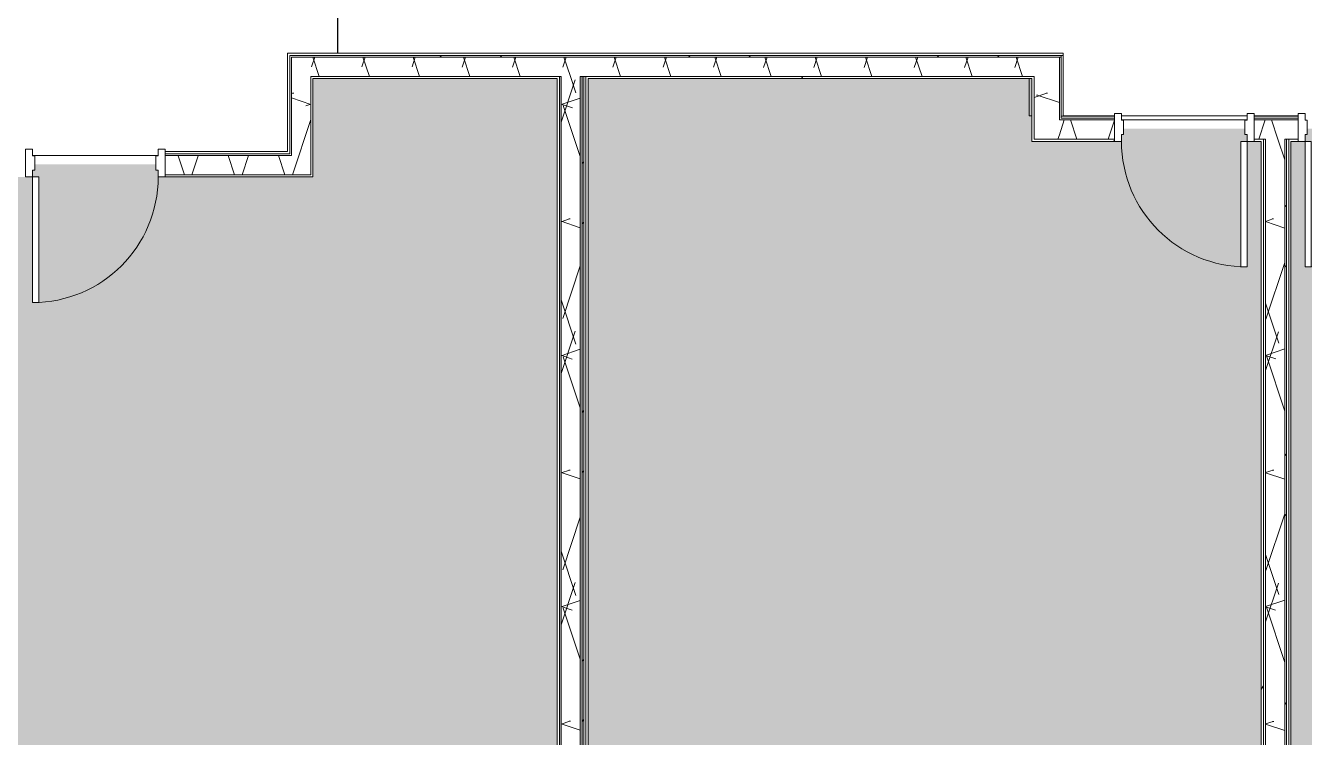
# Model space of a CAD drawing. Header units: inches. Extents: x -1559 to 1959, y 9767 to 12269.
# Drawn here: x 373.7 to 740.3, y 10184.6 to 10388.6 of the extents above; entities that cross this region are included whole.
import ezdxf

# ---------------------------------------------------------------- set-up
doc = ezdxf.new("R2010")
doc.units = ezdxf.units.IN
doc.header["$MEASUREMENT"] = 0
for name, color, linetype, lineweight in [('0-1', 7, 'Continuous', 5), ('A-AREA-1', 32, 'Continuous', 25), ('A-AREA-PATT-1', 254, 'Continuous', 9), ('A-AREA-PATT-8', 83, 'Continuous', 9), ('A-DOOR', 31, 'Continuous', 9), ('A-DOOR-FRAM', 31, 'Continuous', 9), ('A-FLOR-1', 7, 'Continuous', 9), ('A-WALL', 113, 'Continuous', 9), ('A-WALL-PATT-1', 8, 'Continuous', 9), ('A-WALL-PATT-2', 253, 'Continuous', 9), ('A-WALL-PATT-3', 7, 'Continuous', 9), ('A-WALL-PATT-5', 111, 'Continuous', 9), ('I-WALL', 2, 'Continuous', 9), ('I-WALL-1', 1, 'Continuous', 5)]:
    doc.layers.add(name, color=color, linetype=linetype, lineweight=lineweight)
pattern_1 = [(0, (3869.27, 0), (115.2, 28.8), [4.752, -81.648, 4.752, -81.648, -460.8]), (0, (3869.27, 0), (115.2, 28.8), [-172.8, 4.752, -168.048, 4.752, -81.648, -201.6]), (0, (3869.27, 0), (115.2, 28.8), [-432, 4.752, -52.848, 4.752, -139.248]), (120, (3912.47, 14.4), (-82.54153, 85.36613), [4.752, -81.648, 4.752, -81.648, -460.8]), (120, (3912.47, 14.4), (-82.54153, 85.36613), [-172.8, 4.752, -168.048, 4.752, -81.648, -201.6]), (120, (3912.47, 14.4), (-82.54153, 85.36613), [-432, 4.752, -52.848, 4.752, -139.248]), (240, (3926.87, 72), (-32.65847, -114.16613), [4.752, -81.648, 4.752, -81.648, -460.8]), (240, (3926.87, 72), (-32.65847, -114.16613), [-172.8, 4.752, -168.048, 4.752, -81.648, -201.6]), (240, (3926.87, 72), (-32.65847, -114.16613), [-432, 4.752, -52.848, 4.752, -139.248])]
pattern_2 = [(161.57, (3871.0695, 1.8), (-14.4010124, -0.0012439), [0, -102.456, 11.376, 0]), (18.43, (3867.4695, 1.8), (-14.4010124, 0.0012439), [0, -102.456, 11.376, 0]), (108.43, (3871.0695, 1.8), (7.1973965, -36.003153), [34.146, -79.686]), (71.57, (3867.4695, 1.8), (7.1973965, 36.003153), [34.146, -79.686])]
pattern_3 = [(45, (3869.27, 0), (-35.63818, 35.63818), []), (45, (3869.27, 54), (-35.63818, 35.63818), [])]

# ---------------------------------------------------------------- blocks, each defined once
blk = doc.blocks.new('CTR - 1st Phase - Shell_rvt-1-KEY PLAN - 3RD FLOOR')
at = {"layer": 'A-FLOR-1'}
for p, q in [((-3207.87, 10362.74), (-3207.87, 10373.41)), ((-3207.1, 10362.74), (-3207.87, 10362.74)), ((-3183.44, 10362.74), (-3198.1, 10362.74)), ((-3145.44, 10362.74), (-3181.44, 10362.74)), ((-3130.81, 10362.74), (-3143.44, 10362.74)), ((-3181.44, 10361.54), (-3145.44, 10361.54)), ((-3457.52, 10351.34), (-3493.52, 10351.34)), ((-3493.52, 10351.34), (-3457.52, 10351.34))]:
    blk.add_line(p, q, dxfattribs=at)
blk = doc.blocks.new('HOLLOW METAL - UNIT DOOR-2191977-KEY PLAN - 3RD FLOOR')
at = {"layer": 'A-DOOR'}
for p, q in [((16.25, -3.875), (18, -3.875)), ((16.25, -39.875), (16.25, -3.875)), ((18, -3.875), (18, -39.875)), ((18, -39.875), (16.25, -39.875))]:
    blk.add_line(p, q, dxfattribs=at)
blk.add_arc((18, -3.875), 36, 180, 270, dxfattribs=at)
at = {"layer": 'A-DOOR-FRAM'}
for p, q in [((-20, 4.125), (-18, 4.125)), ((-20, -3.875), (-20, 4.125)), ((-18, 4.125), (-18, 2.1875)), ((18, 4.125), (20, 4.125)), ((18, 2.1875), (18, 4.125)), ((20, 4.125), (20, -3.875)), ((-18, 2.1875), (-17.375, 2.1875)), ((-17.375, 2.1875), (-17.375, -1.9375)), ((17.375, 2.1875), (18, 2.1875)), ((17.375, -1.9375), (17.375, 2.1875)), ((-18, -1.9375), (-18, -3.875)), ((-17.375, -1.9375), (-18, -1.9375)), ((18, -1.9375), (17.375, -1.9375)), ((18, -3.875), (18, -1.9375)), ((-18, -3.875), (-20, -3.875)), ((20, -3.875), (18, -3.875))]:
    blk.add_line(p, q, dxfattribs=at)
blk = doc.blocks.new('HOLLOW METAL - UNIT DOOR-2191978-KEY PLAN - 3RD FLOOR')
at = {"layer": 'A-DOOR'}
for p, q in [((18, 39.875), (16.25, 39.875)), ((16.25, 39.875), (16.25, 3.875)), ((18, 3.875), (18, 39.875)), ((16.25, 3.875), (18, 3.875))]:
    blk.add_line(p, q, dxfattribs=at)
blk.add_arc((18, 3.875), 36, 90, 180, dxfattribs=at)
at = {"layer": 'A-DOOR-FRAM'}
for p, q in [((-18, 3.875), (-20, 3.875)), ((-20, 3.875), (-20, -4.125)), ((-18, 1.9375), (-18, 3.875)), ((18, 3.875), (18, 1.9375)), ((20, 3.875), (18, 3.875)), ((20, -4.125), (20, 3.875)), ((-17.375, 1.9375), (-18, 1.9375)), ((-17.375, -2.1875), (-17.375, 1.9375)), ((18, 1.9375), (17.375, 1.9375)), ((17.375, 1.9375), (17.375, -2.1875)), ((-18, -4.125), (-18, -2.1875)), ((-18, -2.1875), (-17.375, -2.1875)), ((17.375, -2.1875), (18, -2.1875)), ((18, -2.1875), (18, -4.125)), ((-20, -4.125), (-18, -4.125)), ((18, -4.125), (20, -4.125))]:
    blk.add_line(p, q, dxfattribs=at)

msp = doc.modelspace()

# ---------------------------------------------------------------- hatches: boundary and pattern name
at = {"layer": 'A-AREA-PATT-1'}
h = msp.add_hatch(color=256, dxfattribs=at)
h.paths.add_polyline_path([(590.24, 9989.06), (696.15, 9989.06), (696.15, 10011.38), (724.02, 10011.38), (724.02, 9989.06), (727.9, 9989.06), (727.9, 10355.41), (723.83, 10355.41), (723.83, 10357.35), (723.21, 10357.35), (723.21, 10359.04), (688.46, 10359.04), (688.46, 10357.35), (687.83, 10357.35), (687.83, 10355.41), (662.17, 10355.41), (662.17, 10373.41), (534.98, 10373.41), (534.98, 9989.06), (581.19, 9989.06)], flags=0)
h.paths.add_polyline_path([(723.83, 10319.41), (722.08, 10319.41), (722.08, 10355.41), (723.83, 10355.41), (723.83, 10345.68)], flags=0)
h = msp.add_hatch(color=256, dxfattribs=at)
h.paths.add_polyline_path([(877.77, 9985.06), (884.87, 9985.1), (884.87, 9989.06), (929.31, 9989.06), (929.31, 10373.41), (802.12, 10373.41), (802.12, 10355.41), (776.46, 10355.41), (776.45, 10357.35), (775.83, 10357.35), (775.83, 10359.04), (741.08, 10359.04), (741.08, 10357.35), (740.46, 10357.35), (740.46, 10355.41), (736.4, 10355.41), (736.4, 9989.06), (740.27, 9989.06), (740.27, 10011.38), (768.15, 10011.38), (768.15, 9989.06), (814.75, 9989.06), (814.75, 9985.1), (844, 9985.06)], flags=0)
h.paths.add_polyline_path([(740.46, 10319.41), (740.46, 10355.41), (742.21, 10355.41), (742.21, 10319.41)], flags=0)
at = {"layer": 'A-AREA-PATT-8'}
h = msp.add_hatch(color=256, dxfattribs=at)
h.paths.add_polyline_path([(375.75, 10345.21), (377.5, 10345.21), (377.5, 10309.21), (375.75, 10309.21), (375.75, 10345.15)], flags=0)
h.paths.add_polyline_path([(230.63, 9985.06), (232.07, 9985.1), (232.07, 9989.06), (353.61, 9989.06), (353.61, 10011.38), (381.48, 10011.38), (381.48, 9989.06), (526.11, 9989.06), (526.11, 10373.41), (456.11, 10373.41), (456.04, 10345.21), (411.75, 10345.21), (411.75, 10347.15), (411.12, 10347.15), (411.12, 10348.84), (376.37, 10348.84), (376.37, 10347.15), (375.75, 10347.15), (375.75, 10345.21), (367.6, 10345.21), (367.6, 10344.15), (17.42, 10344.15), (17.42, 10203.71), (13.45, 10203.71), (13.45, 10133.59), (17.42, 10133.59), (17.42, 9989.06), (161.95, 9989.06), (161.95, 9985.1), (229.62, 9985.06)], flags=0)
at = {"layer": 'A-WALL-PATT-1'}
h = msp.add_hatch(dxfattribs=at)
h.set_pattern_fill('FP_26', color=256, style=0, pattern_type=2)
h.set_pattern_definition(pattern_3)
h.paths.add_polyline_path([(533.23, 9988.44), (533.73, 9988.44), (533.73, 10374.04), (533.23, 10374.04), (533.23, 10069.31)], flags=0)
at = {"layer": 'A-WALL-PATT-2'}
h = msp.add_hatch(dxfattribs=at)
h.set_pattern_fill('FP_5', color=256, style=0, pattern_type=2)
h.set_pattern_definition(pattern_2)
h.paths.add_polyline_path([(527.23, 9988.44), (532.73, 9988.44), (532.73, 10374.04), (527.23, 10374.04), (527.23, 10069.31)], flags=0)
at = {"layer": 'A-WALL-PATT-3'}
h = msp.add_hatch(dxfattribs=at)
h.set_pattern_fill('FP_1', color=256, style=0, pattern_type=2)
h.set_pattern_definition(pattern_1)
h.paths.add_polyline_path([(534.36, 9988.44), (534.36, 10374.04), (533.73, 10374.04), (533.73, 10069.31), (533.73, 9988.44)], flags=0)
h = msp.add_hatch(dxfattribs=at)
h.set_pattern_fill('FP_1', color=256, style=0, pattern_type=2)
h.set_pattern_definition(pattern_1)
h.paths.add_polyline_path([(534.98, 9988.44), (534.98, 10373.41), (534.36, 10373.41), (534.36, 9988.44)], flags=0)
at = {"layer": 'A-WALL-PATT-5'}
h = msp.add_hatch(dxfattribs=at)
h.set_pattern_fill('FP_26', color=256, style=0, pattern_type=2)
h.set_pattern_definition(pattern_3)
h.paths.add_polyline_path([(506.26, 10379.54), (527.23, 10379.54), (527.23, 10380.04), (449.49, 10380.04), (449.49, 10379.54), (472.49, 10379.54)], flags=0)
h = msp.add_hatch(dxfattribs=at)
h.set_pattern_fill('FP_26', color=256, style=0, pattern_type=2)
h.set_pattern_definition(pattern_3)
h.paths.add_polyline_path([(670.55, 10379.54), (670.53, 10380.04), (527.23, 10380.04), (527.23, 10379.54), (670.05, 10379.54)], flags=0)
h = msp.add_hatch(dxfattribs=at)
h.set_pattern_fill('FP_5', color=256, style=0, pattern_type=2)
h.set_pattern_definition(pattern_2)
h.paths.add_polyline_path([(526.11, 10374.04), (527.23, 10374.05), (527.23, 10379.54), (449.99, 10379.54), (449.99, 10374.04), (523.15, 10374.04)], flags=0)
h = msp.add_hatch(dxfattribs=at)
h.set_pattern_fill('FP_5', color=256, style=0, pattern_type=2)
h.set_pattern_definition(pattern_2)
h.paths.add_polyline_path([(661.4, 10374.04), (662.8, 10374.11), (662.8, 10379.54), (527.23, 10379.54), (527.23, 10374.04), (641.36, 10374.04)], flags=0)
h = msp.add_hatch(dxfattribs=at)
h.set_pattern_fill('FP_5', color=256, style=0, pattern_type=2)
h.set_pattern_definition(pattern_2)
h.paths.add_polyline_path([(662.8, 10356.04), (670.05, 10356.04), (670.05, 10379.54), (662.8, 10379.54), (662.8, 10359.26)], flags=0)
h = msp.add_hatch(dxfattribs=at)
h.set_pattern_fill('FP_5', color=256, style=0, pattern_type=2)
h.set_pattern_definition(pattern_2)
h.paths.add_polyline_path([(449.99, 10345.84), (455.49, 10345.84), (455.49, 10374.04), (449.99, 10374.04), (449.99, 10351.34)], flags=0)
h = msp.add_hatch(dxfattribs=at)
h.set_pattern_fill('FP_1', color=256, style=0, pattern_type=2)
h.set_pattern_definition(pattern_1)
h.paths.add_polyline_path([(661.86, 10373.41), (662.17, 10373.41), (662.17, 10374.04), (534.36, 10374.04), (534.47, 10373.41), (661.63, 10373.41)], flags=0)
h = msp.add_hatch(dxfattribs=at)
h.set_pattern_fill('FP_5', color=256, style=0, pattern_type=2)
h.set_pattern_definition(pattern_2)
h.paths.add_polyline_path([(670.55, 10356.04), (685.83, 10356.04), (685.83, 10361.54), (670.05, 10361.54), (670.05, 10356.04)], flags=0)
h.paths.add_polyline_path([(728.52, 10356.04), (729.15, 10356.04), (729.15, 10361.54), (725.83, 10361.48), (725.83, 10356.04), (727.9, 10356.04)], flags=0)
h = msp.add_hatch(dxfattribs=at)
h.set_pattern_fill('FP_5', color=256, style=0, pattern_type=2)
h.set_pattern_definition(pattern_2)
h.paths.add_polyline_path([(729.15, 10356.04), (738.46, 10356.04), (738.46, 10361.54), (729.15, 10361.54)], flags=0)
h.paths.add_polyline_path([(793.75, 10356.04), (794.25, 10356.04), (794.25, 10361.54), (778.46, 10361.48), (778.46, 10356.04), (793.12, 10356.04)], flags=0)
h = msp.add_hatch(dxfattribs=at)
h.set_pattern_fill('FP_1', color=256, style=0, pattern_type=2)
h.set_pattern_definition(pattern_1)
h.paths.add_polyline_path([(664.34, 10355.41), (685.83, 10355.41), (685.83, 10356.04), (662.8, 10356.04), (662.8, 10355.41)], flags=0)
h.paths.add_polyline_path([(727.9, 10355.41), (727.9, 10356.04), (725.83, 10356.04), (725.83, 10355.41)], flags=0)
h = msp.add_hatch(dxfattribs=at)
h.set_pattern_fill('FP_1', color=256, style=0, pattern_type=2)
h.set_pattern_definition(pattern_1)
h.paths.add_polyline_path([(728.52, 9988.44), (728.52, 10356.04), (727.9, 10356.04), (727.9, 9988.44)], flags=0)
h = msp.add_hatch(dxfattribs=at)
h.set_pattern_fill('FP_5', color=256, style=0, pattern_type=2)
h.set_pattern_definition(pattern_2)
h.paths.add_polyline_path([(734.65, 9988.44), (734.65, 10356.04), (729.15, 10356.04), (729.15, 9988.44)], flags=0)
h = msp.add_hatch(dxfattribs=at)
h.set_pattern_fill('FP_26', color=256, style=0, pattern_type=2)
h.set_pattern_definition(pattern_3)
h.paths.add_polyline_path([(735.15, 9988.44), (735.15, 10356.04), (734.65, 10356.04), (734.65, 9988.44)], flags=0)
h = msp.add_hatch(dxfattribs=at)
h.set_pattern_fill('FP_5', color=256, style=0, pattern_type=2)
h.set_pattern_definition(pattern_2)
h.paths.add_polyline_path([(446.74, 10345.84), (449.99, 10345.84), (449.99, 10351.34), (413.75, 10351.28), (413.75, 10345.84), (438.72, 10345.84)], flags=0)
h.paths.add_polyline_path([(371.17, 10345.84), (373.75, 10345.84), (373.75, 10351.34), (367.6, 10351.34), (367.6, 10345.84), (370.1, 10345.84)], flags=0)
at = {"layer": 'I-WALL-1'}
for points in [[(527.23, 9988.44), (527.23, 10374.04), (526.73, 10374.04), (526.73, 9988.44)], [(532.73, 9988.44), (533.23, 9988.44), (533.23, 10374.04), (532.73, 10374.04), (532.73, 10069.31)]]:
    msp.add_hatch(color=256, dxfattribs=at).paths.add_polyline_path(points, flags=0)

# ---------------------------------------------------------------- linework, layer by layer
at = {"layer": 'A-AREA-1'}
msp.add_line((463.1, 10450.91), (463.1, 10380.66), dxfattribs=at)
at = {"layer": 'A-WALL'}
for p, q in [((671.17, 10380.04), (449.49, 10380.04)), ((449.49, 10351.84), (449.49, 10380.04)), ((670.55, 10380.04), (670.55, 10362.04)), ((449.99, 10379.54), (670.55, 10379.54)), ((449.99, 10351.34), (449.99, 10379.54)), ((670.05, 10379.54), (670.05, 10361.54)), ((527.23, 10374.04), (455.49, 10374.04)), ((455.49, 10345.84), (455.49, 10374.04)), ((526.73, 10374.04), (526.73, 9988.44)), ((527.23, 10374.04), (527.23, 9988.44)), ((532.73, 10374.04), (532.73, 9988.44)), ((532.73, 10374.04), (662.8, 10374.04)), ((533.23, 10374.04), (533.23, 9988.44)), ((533.73, 10374.04), (533.73, 9988.44)), ((534.36, 10374.04), (534.36, 9988.44)), ((662.8, 10374.04), (662.8, 10356.04)), ((671.17, 10362.66), (670.55, 10362.66)), ((685.83, 10362.04), (670.55, 10362.04)), ((729.15, 10362.04), (725.83, 10362.04)), ((729.15, 10362.04), (738.46, 10362.04)), ((685.83, 10361.54), (670.05, 10361.54)), ((729.15, 10361.54), (725.83, 10361.54)), ((729.15, 10361.54), (738.46, 10361.54)), ((685.83, 10356.04), (662.8, 10356.04)), ((729.15, 10356.04), (725.83, 10356.04)), ((728.52, 10356.04), (728.52, 9988.44)), ((729.15, 10356.04), (729.15, 9988.44)), ((734.65, 10356.04), (734.65, 9988.44)), ((734.65, 10356.04), (738.46, 10356.04)), ((735.15, 10356.04), (735.15, 9988.44)), ((735.77, 10356.04), (735.77, 9988.44)), ((449.49, 10351.84), (413.75, 10351.84)), ((449.99, 10351.34), (413.75, 10351.34)), ((455.49, 10345.84), (413.75, 10345.84))]:
    msp.add_line(p, q, dxfattribs=at)
at = {"layer": 'I-WALL'}
for p, q in [((671.17, 10380.66), (448.86, 10380.66)), ((448.86, 10380.66), (448.86, 10352.46)), ((671.17, 10362.66), (671.17, 10380.66)), ((456.11, 10373.41), (526.11, 10373.41)), ((456.11, 10345.21), (456.11, 10373.41)), ((526.11, 10373.41), (526.11, 9988.44)), ((534.98, 9988.44), (534.98, 10373.41)), ((534.98, 10373.41), (662.17, 10373.41)), ((662.17, 10373.41), (662.17, 10355.41)), ((685.83, 10362.66), (671.17, 10362.66)), ((727.9, 10362.66), (725.83, 10362.66)), ((738.46, 10362.66), (727.9, 10362.66)), ((662.17, 10355.41), (685.83, 10355.41)), ((725.83, 10355.41), (727.9, 10355.41)), ((727.9, 10355.41), (727.9, 9988.44)), ((736.4, 9988.44), (736.4, 10355.41)), ((736.4, 10355.41), (738.46, 10355.41)), ((448.86, 10352.46), (413.75, 10352.46)), ((413.75, 10345.21), (456.11, 10345.21))]:
    msp.add_line(p, q, dxfattribs=at)

# ---------------------------------------------------------------- block references
at = {"layer": '0-1'}
msp.add_blockref('CTR - 1st Phase - Shell_rvt-1-KEY PLAN - 3RD FLOOR', (3869.27, 0), dxfattribs=at)
at = {"layer": 'A-DOOR'}
msp.add_blockref('HOLLOW METAL - UNIT DOOR-2191977-KEY PLAN - 3RD FLOOR', (705.83, 10359.29), dxfattribs=at)
at = {"layer": 'A-DOOR', "rotation": 180}
for p in [(758.46, 10359.29), (393.75, 10349.09)]:
    msp.add_blockref('HOLLOW METAL - UNIT DOOR-2191978-KEY PLAN - 3RD FLOOR', p, dxfattribs=at)

doc.saveas('drawing.dxf')
